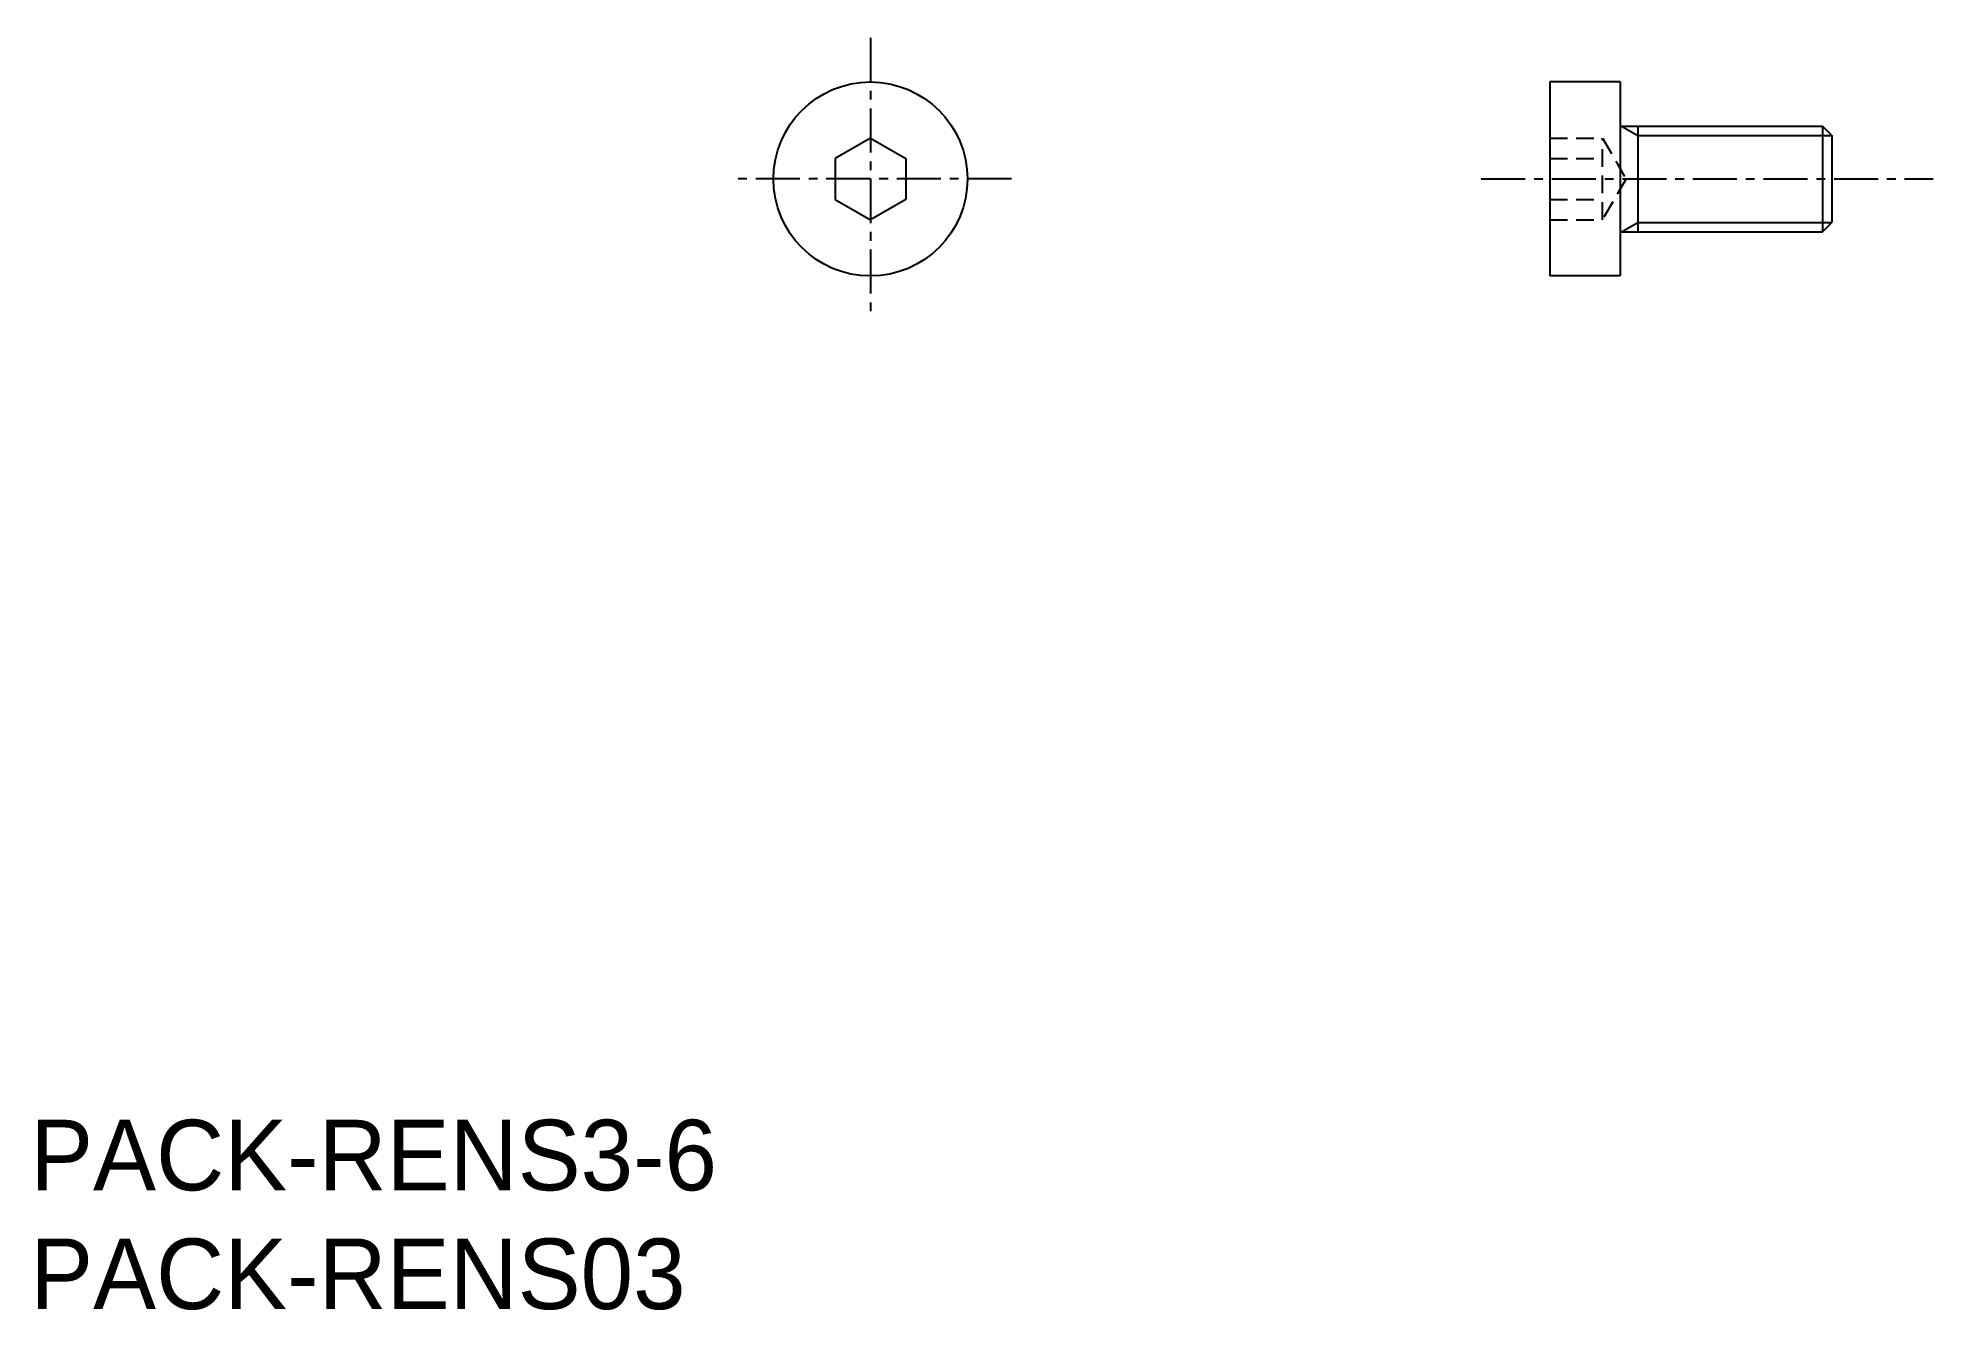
# Model space of a CAD drawing. Extents: x 10.2 to 63.9, y 14.7 to 50.8.
import ezdxf

# ---------------------------------------------------------------- set-up
doc = ezdxf.new("R2010")
doc.units = 0
doc.linetypes.add('CENTER', pattern=[2, 1.25, -0.25, 0.25, -0.25])
doc.linetypes.add('DASHED', pattern=[0.75, 0.5, -0.25])
doc.layers.get('0').update_dxf_attribs({"linetype": 'CONTINUOUS'})
doc.layers.add('CENTER', color=1, linetype='CENTER')

msp = doc.modelspace()

# ---------------------------------------------------------------- linework, layer by layer
at = {"color": 7, "linetype": 'CONTINUOUS'}
for p, q in [((53.073, 49.518), (53.073, 44.018)), ((55.073, 49.518), (53.073, 49.518)), ((55.073, 49.518), (55.073, 44.018)), ((33.818, 47.922), (32.818, 47.345)), ((33.818, 47.922), (34.818, 47.345)), ((55.073, 48.268), (60.802, 48.268)), ((55.573, 48.268), (55.573, 45.268)), ((60.802, 48.268), (61.073, 47.997)), ((60.803, 48.268), (60.803, 45.268)), ((61.073, 47.997), (61.073, 45.538)), ((32.818, 47.345), (32.818, 46.19)), ((34.818, 47.345), (34.818, 46.19)), ((32.818, 46.19), (33.818, 45.613)), ((34.818, 46.19), (33.818, 45.613)), ((55.073, 45.268), (60.803, 45.268)), ((60.803, 45.268), (61.073, 45.538)), ((55.073, 44.018), (53.073, 44.018))]:
    msp.add_line(p, q, dxfattribs=at)
at = {"color": 3, "linetype": 'DASHED'}
for p, q in [((53.073, 47.922), (54.57, 47.922)), ((54.57, 47.922), (55.237, 46.768)), ((54.573, 45.613), (54.573, 47.922)), ((53.073, 47.345), (54.573, 47.345)), ((55.237, 46.768), (54.57, 45.613)), ((55.071, 46.48), (55.071, 46.48)), ((53.073, 46.19), (54.573, 46.19)), ((53.073, 45.613), (54.57, 45.613))]:
    msp.add_line(p, q, dxfattribs=at)
at = {"color": 3, "linetype": 'CONTINUOUS'}
for p, q in [((55.104, 48.268), (55.573, 47.997)), ((55.573, 47.997), (61.073, 47.997)), ((55.105, 45.268), (55.573, 45.538)), ((55.573, 45.538), (61.073, 45.538))]:
    msp.add_line(p, q, dxfattribs=at)
at = {"color": 7, "linetype": 'CONTINUOUS'}
msp.add_circle((33.818, 46.768), 2.75, dxfattribs=at)
at = {"layer": 'CENTER', "color": 1, "linetype": 'CENTER'}
for p, q in [((33.818, 50.768), (33.818, 42.768)), ((37.818, 46.768), (29.818, 46.768)), ((51.132, 46.768), (63.941, 46.768))]:
    msp.add_line(p, q, dxfattribs=at)

# ---------------------------------------------------------------- texts
at = {"color": 7, "linetype": 'CONTINUOUS'}
for s, p in [('PACK-RENS3-6', (10, 18.096)), ('PACK-RENS03', (10, 14.729))]:
    msp.add_text(s, height=2, dxfattribs=at).set_placement(p)

doc.saveas('drawing.dxf')
